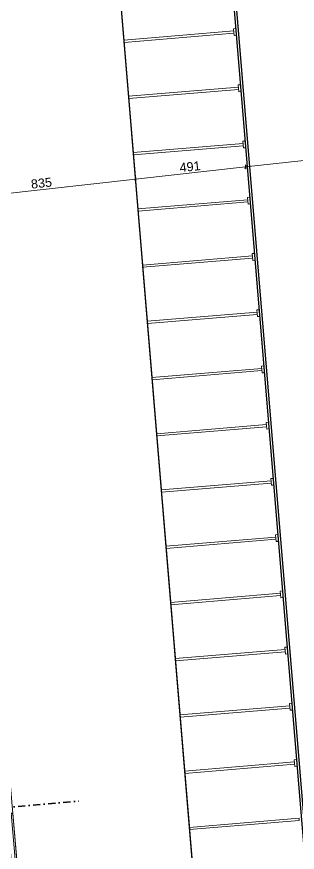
# Model space of a CAD drawing. Header units: millimetres. Extents: x -293269 to 249652, y -282216 to 177033.
# Drawn here: x -3674 to 8761, y -48923 to -11902 of the extents above; entities that cross this region are included whole.
import ezdxf

# ---------------------------------------------------------------- set-up
doc = ezdxf.new("R2010")
doc.units = ezdxf.units.MM
doc.header["$MEASUREMENT"] = 0
doc.linetypes.add('Dot & Dashed', pattern=[670.277762, 317.5, -176.388889, 0, -176.388874])
for name, color, linetype, lineweight, true_color in [('New_Archicad Windows_Pen_No__103', 7, 'Continuous', 13, 0xffcc99), ('New_Archicad Windows_Pen_No__82', 7, 'Continuous', 20, 0xaaaaaa), ('New_Dimensioning - General_Pen_No__161', 7, 'Continuous', 13, 0x6a6a6a), ('New_Structural - Bearing_Pen_No__184', 7, 'Continuous', 0, 0xe8e8e8)]:
    doc.layers.add(name, color=color, linetype=linetype, lineweight=lineweight, true_color=true_color)
doc.layers.add('New_Dimensioning - General', color=7, linetype='Continuous')
doc.layers.add('New_Structural - Bearing', color=7, linetype='Continuous')
for name, color, linetype, lineweight in [('New_Dimensioning - General_Pen_No__1', 7, 'Continuous', 13), ('New_Dimensioning - General_Pen_No__142', 8, 'Continuous', 13), ('New_Drawing & Figure_Pen_No__26', 5, 'Continuous', 35), ('New_Drawing & Figure_Pen_No__46', 5, 'Continuous', 25), ('New_Structural - Bearing_Pen_No__1', 7, 'Continuous', 13), ('New_Structural - Bearing_Pen_No__101', 252, 'Continuous', 13)]:
    doc.layers.add(name, color=color, linetype=linetype, lineweight=lineweight)
doc.styles.add('GENERATED_STYLE_1', font='arial.ttf')
doc.dimstyles.new('GENERATED_STYLE__1', dxfattribs={"dimtxt": 400, "dimasz": 95, "dimexe": 0.18, "dimexo": 100000, "dimgap": 0, "dimtad": 1, "dimdec": 0, "dimlfac": 0.1, "dimzin": 0, "dimdsep": 46, "dimtxsty": 'GENERATED_STYLE_1', "dimblk": 'ARROWHEAD_2', "dimblk1": 'ARROWHEAD_2', "dimblk2": 'ARROWHEAD_2', "dimcen": 0.09, "dimclrd": 256, "dimclre": 256, "dimclrt": 7, "dimadec": 0, "dimazin": 0, "dimtfac": 1, "dimtdec": 4, "dimtmove": 0, "dimatfit": 3, "dimfxl": 0, "dimtolj": 1, "dimtzin": 0, "dimarcsym": 0})
pattern_1 = [(45, (0, 0), (-176.777, 176.777), []), (45, (-35.36, 35.36), (-176.777, 176.777), []), (45, (-70.7, 70.7), (-176.777, 176.777), [])]

# ---------------------------------------------------------------- blocks, each defined once
blk = doc.blocks.new('Slab_35', base_point=(-22076, 78576))
at = {"layer": 'New_Structural - Bearing_Pen_No__184', "color": 254, "linetype": 'Continuous', "lineweight": 0, "true_color": 0xe8e8e8, "flags": 128}
blk.add_lwpolyline([(-22076, 78576), (-46304, 74555), (-45595, 72138), (-25760, 75431), (-17612, 45683), (-7877, 10142), (-11542, 9138), (-8829, -768), (-6017, -26230), (-4312, -41660), (379, -96771), (-19549, -98468), (-19555, -98392), (-19753, -98424), (-19722, -98794), (405, -97073), (412, -97157), (8023, -96506), (0, 0), (-2953, 11491), (-19643, 76446), (-19812, 77101, 0.388951)], format="xyb", close=True, dxfattribs=at)
blk = doc.blocks.new('Slab_68', base_point=(3983, -47917))
at = {"layer": 'New_Structural - Bearing_Pen_No__1', "color": 7, "linetype": 'Continuous', "lineweight": 13, "flags": 128}
blk.add_lwpolyline([(3983, -47917), (8849, -47513), (8841, -47413), (3975, -47818)], close=True, dxfattribs=at)
blk = doc.blocks.new('Slab_70', base_point=(3776, -45426))
at = {"layer": 'New_Structural - Bearing_Pen_No__1', "color": 7, "linetype": 'Continuous', "lineweight": 13, "flags": 128}
blk.add_lwpolyline([(3776, -45426), (8642, -45021), (8634, -44922), (3768, -45326)], close=True, dxfattribs=at)
blk = doc.blocks.new('Slab_71', base_point=(8625, -44822))
at = {"layer": 'New_Structural - Bearing_Pen_No__1', "color": 7, "linetype": 'Continuous', "lineweight": 13, "flags": 128}
blk.add_lwpolyline([(8625, -44822), (8650, -45121), (8750, -45113), (8725, -44814)], close=True, dxfattribs=at)
blk = doc.blocks.new('Slab_72', base_point=(3569, -42934))
at = {"layer": 'New_Structural - Bearing_Pen_No__1', "color": 7, "linetype": 'Continuous', "lineweight": 13, "flags": 128}
blk.add_lwpolyline([(3569, -42934), (8435, -42530), (8427, -42430), (3561, -42835)], close=True, dxfattribs=at)
blk = doc.blocks.new('Slab_73', base_point=(8418, -42331))
at = {"layer": 'New_Structural - Bearing_Pen_No__1', "color": 7, "linetype": 'Continuous', "lineweight": 13, "flags": 128}
blk.add_lwpolyline([(8418, -42331), (8443, -42630), (8543, -42621), (8518, -42322)], close=True, dxfattribs=at)
blk = doc.blocks.new('Slab_74', base_point=(3362, -40443))
at = {"layer": 'New_Structural - Bearing_Pen_No__1', "color": 7, "linetype": 'Continuous', "lineweight": 13, "flags": 128}
blk.add_lwpolyline([(3362, -40443), (8228, -40039), (8219, -39939), (3354, -40343)], close=True, dxfattribs=at)
blk = doc.blocks.new('Slab_75', base_point=(8211, -39839))
at = {"layer": 'New_Structural - Bearing_Pen_No__1', "color": 7, "linetype": 'Continuous', "lineweight": 13, "flags": 128}
blk.add_lwpolyline([(8211, -39839), (8236, -40138), (8336, -40130), (8311, -39831)], close=True, dxfattribs=at)
blk = doc.blocks.new('Slab_76', base_point=(3156, -37952))
at = {"layer": 'New_Structural - Bearing_Pen_No__1', "color": 7, "linetype": 'Continuous', "lineweight": 13, "flags": 128}
blk.add_lwpolyline([(3156, -37952), (8022, -37547), (8013, -37447), (3148, -37852)], close=True, dxfattribs=at)
blk = doc.blocks.new('Slab_77', base_point=(8005, -37348))
at = {"layer": 'New_Structural - Bearing_Pen_No__1', "color": 7, "linetype": 'Continuous', "lineweight": 13, "flags": 128}
blk.add_lwpolyline([(8005, -37348), (8030, -37647), (8130, -37638), (8105, -37339)], close=True, dxfattribs=at)
blk = doc.blocks.new('Slab_78', base_point=(2949, -35460))
at = {"layer": 'New_Structural - Bearing_Pen_No__1', "color": 7, "linetype": 'Continuous', "lineweight": 13, "flags": 128}
blk.add_lwpolyline([(2949, -35460), (7814, -35056), (7806, -34956), (2940, -35360)], close=True, dxfattribs=at)
blk = doc.blocks.new('Slab_79', base_point=(7798, -34856))
at = {"layer": 'New_Structural - Bearing_Pen_No__1', "color": 7, "linetype": 'Continuous', "lineweight": 13, "flags": 128}
blk.add_lwpolyline([(7798, -34856), (7823, -35155), (7922, -35147), (7898, -34848)], close=True, dxfattribs=at)
blk = doc.blocks.new('Slab_80', base_point=(2742, -32969))
at = {"layer": 'New_Structural - Bearing_Pen_No__1', "color": 7, "linetype": 'Continuous', "lineweight": 13, "flags": 128}
blk.add_lwpolyline([(2742, -32969), (7607, -32564), (7599, -32465), (2733, -32869)], close=True, dxfattribs=at)
blk = doc.blocks.new('Slab_81', base_point=(7591, -32365))
at = {"layer": 'New_Structural - Bearing_Pen_No__1', "color": 7, "linetype": 'Continuous', "lineweight": 13, "flags": 128}
blk.add_lwpolyline([(7591, -32365), (7616, -32664), (7715, -32656), (7690, -32357)], close=True, dxfattribs=at)
blk = doc.blocks.new('Slab_82', base_point=(2535, -30477))
at = {"layer": 'New_Structural - Bearing_Pen_No__1', "color": 7, "linetype": 'Continuous', "lineweight": 13, "flags": 128}
blk.add_lwpolyline([(2535, -30477), (7400, -30073), (7392, -29973), (2526, -30378)], close=True, dxfattribs=at)
blk = doc.blocks.new('Slab_83', base_point=(7384, -29873))
at = {"layer": 'New_Structural - Bearing_Pen_No__1', "color": 7, "linetype": 'Continuous', "lineweight": 13, "flags": 128}
blk.add_lwpolyline([(7384, -29873), (7409, -30172), (7508, -30164), (7483, -29865)], close=True, dxfattribs=at)
blk = doc.blocks.new('Slab_84', base_point=(2327, -27986))
at = {"layer": 'New_Structural - Bearing_Pen_No__1', "color": 7, "linetype": 'Continuous', "lineweight": 13, "flags": 128}
blk.add_lwpolyline([(2327, -27986), (7192, -27581), (7184, -27482), (2318, -27886)], close=True, dxfattribs=at)
blk = doc.blocks.new('Slab_85', base_point=(7176, -27382))
at = {"layer": 'New_Structural - Bearing_Pen_No__1', "color": 7, "linetype": 'Continuous', "lineweight": 13, "flags": 128}
blk.add_lwpolyline([(7176, -27382), (7200, -27681), (7300, -27673), (7275, -27374)], close=True, dxfattribs=at)
blk = doc.blocks.new('Slab_86', base_point=(2119, -25495))
at = {"layer": 'New_Structural - Bearing_Pen_No__1', "color": 7, "linetype": 'Continuous', "lineweight": 13, "flags": 128}
blk.add_lwpolyline([(2119, -25495), (6985, -25090), (6977, -24990), (2111, -25395)], close=True, dxfattribs=at)
blk = doc.blocks.new('Slab_87', base_point=(6969, -24891))
at = {"layer": 'New_Structural - Bearing_Pen_No__1', "color": 7, "linetype": 'Continuous', "lineweight": 13, "flags": 128}
blk.add_lwpolyline([(6969, -24891), (6993, -25190), (7093, -25181), (7068, -24882)], close=True, dxfattribs=at)
blk = doc.blocks.new('Slab_88', base_point=(1912, -23003))
at = {"layer": 'New_Structural - Bearing_Pen_No__1', "color": 7, "linetype": 'Continuous', "lineweight": 13, "flags": 128}
blk.add_lwpolyline([(1912, -23003), (6778, -22599), (6770, -22499), (1904, -22904)], close=True, dxfattribs=at)
blk = doc.blocks.new('Slab_89', base_point=(6761, -22399))
at = {"layer": 'New_Structural - Bearing_Pen_No__1', "color": 7, "linetype": 'Continuous', "lineweight": 13, "flags": 128}
blk.add_lwpolyline([(6761, -22399), (6786, -22698), (6886, -22690), (6861, -22391)], close=True, dxfattribs=at)
blk = doc.blocks.new('Slab_90', base_point=(1705, -20512))
at = {"layer": 'New_Structural - Bearing_Pen_No__1', "color": 7, "linetype": 'Continuous', "lineweight": 13, "flags": 128}
blk.add_lwpolyline([(1705, -20512), (6571, -20107), (6563, -20008), (1697, -20412)], close=True, dxfattribs=at)
blk = doc.blocks.new('Slab_91', base_point=(6554, -19908))
at = {"layer": 'New_Structural - Bearing_Pen_No__1', "color": 7, "linetype": 'Continuous', "lineweight": 13, "flags": 128}
blk.add_lwpolyline([(6554, -19908), (6579, -20207), (6679, -20199), (6654, -19900)], close=True, dxfattribs=at)
blk = doc.blocks.new('Slab_92', base_point=(1499, -18020))
at = {"layer": 'New_Structural - Bearing_Pen_No__1', "color": 7, "linetype": 'Continuous', "lineweight": 13, "flags": 128}
blk.add_lwpolyline([(1499, -18020), (6365, -17616), (6356, -17516), (1491, -17921)], close=True, dxfattribs=at)
blk = doc.blocks.new('Slab_93', base_point=(6348, -17416))
at = {"layer": 'New_Structural - Bearing_Pen_No__1', "color": 7, "linetype": 'Continuous', "lineweight": 13, "flags": 128}
blk.add_lwpolyline([(6348, -17416), (6373, -17715), (6473, -17707), (6448, -17408)], close=True, dxfattribs=at)
blk = doc.blocks.new('Slab_94', base_point=(1292, -15529))
at = {"layer": 'New_Structural - Bearing_Pen_No__1', "color": 7, "linetype": 'Continuous', "lineweight": 13, "flags": 128}
blk.add_lwpolyline([(1292, -15529), (6158, -15124), (6149, -15025), (1284, -15429)], close=True, dxfattribs=at)
blk = doc.blocks.new('Slab_95', base_point=(6141, -14925))
at = {"layer": 'New_Structural - Bearing_Pen_No__1', "color": 7, "linetype": 'Continuous', "lineweight": 13, "flags": 128}
blk.add_lwpolyline([(6141, -14925), (6166, -15224), (6265, -15216), (6241, -14917)], close=True, dxfattribs=at)
blk = doc.blocks.new('Slab_96', base_point=(1085, -13037))
at = {"layer": 'New_Structural - Bearing_Pen_No__1', "color": 7, "linetype": 'Continuous', "lineweight": 13, "flags": 128}
blk.add_lwpolyline([(1085, -13037), (5950, -12633), (5942, -12533), (1076, -12938)], close=True, dxfattribs=at)
blk = doc.blocks.new('Slab_97', base_point=(5934, -12434))
at = {"layer": 'New_Structural - Bearing_Pen_No__1', "color": 7, "linetype": 'Continuous', "lineweight": 13, "flags": 128}
blk.add_lwpolyline([(5934, -12434), (5959, -12733), (6058, -12724), (6034, -12425)], close=True, dxfattribs=at)
blk = doc.blocks.new('Slab_843', base_point=(-173255, -111975))
at = {"layer": 'New_Structural - Bearing_Pen_No__101', "color": 252, "linetype": 'Continuous', "lineweight": 13, "flags": 128}
blk.add_lwpolyline([(-50012, 75460), (-30446, 3960), (-27167, 4858), (-45595, 72138), (-46411, 74922, -0.450065), (-45615, 76190), (-42092, 76774, -0.379249), (-40968, 76069), (-40792, 75470), (-29579, 77331), (-29687, 77698, -0.450065), (-28891, 78966), (-20642, 80335), (-16614, 81004, -0.388951), (-15482, 80266), (-14711, 77265), (-14412, 76103), (-14509, 76078), (-14484, 75981), (-19212, 74766), (0, 0), (7293, -87730)], format="xyb", dxfattribs=at)
blk = doc.blocks.new('Storefront Window with Transom 2 27_18')
at = {"layer": 'New_Archicad Windows_Pen_No__103', "linetype": 'Continuous', "lineweight": 13, "true_color": 0xffcc99}
h = blk.add_hatch(dxfattribs=at)
h.set_pattern_fill('Aluminium', color=31, style=0, pattern_type=2)
h.set_pattern_definition(pattern_1)
h.paths.add_polyline_path([(-2810, 0), (-2810, -80), (-2770, -80), (-2770, 0)])
h = blk.add_hatch(dxfattribs=at)
h.set_pattern_fill('Aluminium', color=31, style=0, pattern_type=2)
h.set_pattern_definition(pattern_1)
h.paths.add_polyline_path([(2770, 0), (2770, -80), (2810, -80), (2810, 0)])
at = {"layer": 'New_Archicad Windows_Pen_No__82', "color": 253, "linetype": 'Continuous', "lineweight": 20, "true_color": 0xaaaaaa}
for p, q in [((-2810, 170), (2810, 170)), ((-2810, 0), (-2810, 170)), ((-2810, 0), (2810, 0)), ((-2810, 0), (-2810, -80)), ((-2770, 0), (-2810, 0)), ((-2810, -80), (-2810, 0)), ((-2810, -80), (-2810, 0)), ((-2770, -80), (-2770, 0)), ((2770, 0), (2770, -80)), ((2810, 0), (2770, 0)), ((2810, 0), (2810, 170)), ((2810, -80), (2810, 0)), ((2810, -80), (2810, 0)), ((2810, -80), (2810, 0)), ((-2810, -80), (2810, -80)), ((-2810, -80), (2810, -80)), ((-2810, -80), (-2770, -80)), ((2770, -80), (2810, -80))]:
    blk.add_line(p, q, dxfattribs=at)
blk = doc.blocks.new('Wall_24', base_point=(-3863, -46936))
at = {"layer": 'New_Archicad Windows_Pen_No__82', "color": 253, "linetype": 'Continuous', "lineweight": 20, "true_color": 0xaaaaaa, "xscale": -0.9999999999999999, "zscale": 1000, "rotation": 94.86598670525957}
blk.add_blockref('Storefront Window with Transom 2 27_18', (-3683, -49992), dxfattribs=at)
blk = doc.blocks.new('*D1123')
at = {"layer": 'New_Dimensioning - General_Pen_No__142', "color": 8, "linetype": 'Continuous', "lineweight": 13}
for p, q in [((-10275, -47702), (-10144, -47763)), ((-9793, -53301), (-9663, -53362))]:
    blk.add_line(p, q, dxfattribs=at)
at = {"layer": 'New_Dimensioning - General_Pen_No__161', "color": 251, "linetype": 'Continuous', "lineweight": 13, "true_color": 0x6a6a6a}
for p, q in [((-10116, -47724), (-10303, -47740)), ((-10209, -47732), (-10231, -47483)), ((-9728, -53332), (-10209, -47732)), ((-9635, -53324), (-9821, -53340)), ((-9717, -53455), (-9728, -53332))]:
    blk.add_line(p, q, dxfattribs=at)
at = {"layer": 'New_Dimensioning - General_Pen_No__1', "color": 7, "lineweight": 13, "char_height": 400, "attachment_point": 7, "rotation": 94.9118, "style": 'GENERATED_STYLE_1'}
for s, insert in [('\\A1;{\\pql;\\fArial|b0|i0|c0|p0;\\W1.000000;25}', (-10234, -48383)), ('\\A1;{\\pql;\\fArial|b0|i0|c0|p0;\\W1.000000;562}', (-10009, -50995))]:
    blk.add_mtext(s, dxfattribs=dict(at, insert=insert))
blk = doc.blocks.new('ARROWHEAD_2')
at = {"color": 0, "linetype": 'Continuous', "lineweight": 0}
for p, q in [((0, 0), (-1, 0)), ((-0.38, -0.66), (0.38, 0.66))]:
    blk.add_line(p, q, dxfattribs=at)
blk = doc.blocks.new('*D1218')
at = {"layer": 'New_Dimensioning - General_Pen_No__142', "color": 8, "linetype": 'Continuous', "lineweight": 13}
for p, q in [((16873, -17474), (16931, -17342)), ((12797, -17924), (12855, -17792))]:
    blk.add_line(p, q, dxfattribs=at)
at = {"layer": 'New_Dimensioning - General_Pen_No__161', "color": 251, "linetype": 'Continuous', "lineweight": 13, "true_color": 0x6a6a6a}
for p, q in [((16891, -17315), (16912, -17501)), ((12815, -17765), (12836, -17951)), ((16902, -17408), (12826, -17858)), ((16962, -17401), (16902, -17408)), ((12826, -17858), (6469, -18560))]:
    blk.add_line(p, q, dxfattribs=at)
at = {"layer": 'New_Dimensioning - General_Pen_No__1', "color": 7, "lineweight": 13, "insert": (14400, -17604), "char_height": 400, "attachment_point": 7, "rotation": 6.3026, "style": 'GENERATED_STYLE_1'}
blk.add_mtext('\\A1;{\\pql;\\fArial|b0|i0|c0|p0;\\W1.000000;410}', dxfattribs=at)
blk = doc.blocks.new('*D1219')
at = {"layer": 'New_Dimensioning - General_Pen_No__142', "color": 8, "linetype": 'Continuous', "lineweight": 13}
for p, q in [((12797, -17924), (12855, -17792)), ((6440, -18626), (6498, -18494))]:
    blk.add_line(p, q, dxfattribs=at)
at = {"layer": 'New_Dimensioning - General_Pen_No__161', "color": 251, "linetype": 'Continuous', "lineweight": 13, "true_color": 0x6a6a6a}
for p, q in [((12815, -17765), (12836, -17951)), ((12826, -17858), (6469, -18560)), ((6459, -18467), (6479, -18653)), ((6469, -18560), (1592, -19099))]:
    blk.add_line(p, q, dxfattribs=at)
at = {"layer": 'New_Dimensioning - General_Pen_No__1', "color": 7, "lineweight": 13, "insert": (9184, -18180), "char_height": 400, "attachment_point": 7, "rotation": 6.3026, "style": 'GENERATED_STYLE_1'}
blk.add_mtext('\\A1;{\\pql;\\fArial|b0|i0|c0|p0;\\W1.000000;640}', dxfattribs=at)
blk = doc.blocks.new('*D1220')
at = {"layer": 'New_Dimensioning - General_Pen_No__142', "color": 8, "linetype": 'Continuous', "lineweight": 13}
for p, q in [((6440, -18626), (6498, -18494)), ((1563, -19165), (1621, -19033))]:
    blk.add_line(p, q, dxfattribs=at)
at = {"layer": 'New_Dimensioning - General_Pen_No__161', "color": 251, "linetype": 'Continuous', "lineweight": 13, "true_color": 0x6a6a6a}
for p, q in [((6469, -18560), (1592, -19099)), ((1592, -19099), (-6703, -20015)), ((1582, -19006), (1603, -19192))]:
    blk.add_line(p, q, dxfattribs=at)
at = {"layer": 'New_Dimensioning - General_Pen_No__1', "color": 7, "lineweight": 13, "insert": (3567, -18800), "char_height": 400, "attachment_point": 7, "rotation": 6.3026, "style": 'GENERATED_STYLE_1'}
blk.add_mtext('\\A1;{\\pql;\\fArial|b0|i0|c0|p0;\\W1.000000;491}', dxfattribs=at)
blk = doc.blocks.new('*D1221')
at = {"layer": 'New_Dimensioning - General_Pen_No__142', "color": 8, "linetype": 'Continuous', "lineweight": 13}
for p, q in [((1563, -19165), (1621, -19033)), ((-6732, -20081), (-6674, -19949))]:
    blk.add_line(p, q, dxfattribs=at)
at = {"layer": 'New_Dimensioning - General_Pen_No__161', "color": 251, "linetype": 'Continuous', "lineweight": 13, "true_color": 0x6a6a6a}
blk.add_line((1592, -19099), (-6703, -20015), dxfattribs=at)
at = {"layer": 'New_Dimensioning - General_Pen_No__1', "color": 7, "lineweight": 13, "char_height": 400, "attachment_point": 7, "rotation": 6.3026, "style": 'GENERATED_STYLE_1'}
for s, insert in [('\\A1;{\\pql;\\fArial|b0|i0|c0|p0;\\W1.000000;835}', (-3019, -19528)), ('\\A1;{\\pql;\\fArial|b0|i0|c0|p0;\\W1.000000;25}', (-6676, -19931))]:
    blk.add_mtext(s, dxfattribs=dict(at, insert=insert))
blk = doc.blocks.new('*D1222')
at = {"layer": 'New_Dimensioning - General_Pen_No__142', "color": 8, "linetype": 'Continuous', "lineweight": 13}
for p, q in [((-6981, -20108), (-6923, -19976)), ((-6732, -20081), (-6674, -19949))]:
    blk.add_line(p, q, dxfattribs=at)
at = {"layer": 'New_Dimensioning - General_Pen_No__161', "color": 251, "linetype": 'Continuous', "lineweight": 13, "true_color": 0x6a6a6a}
for p, q in [((1592, -19099), (-6703, -20015)), ((-6713, -19922), (-6693, -20108)), ((-6703, -20015), (-6952, -20042))]:
    blk.add_line(p, q, dxfattribs=at)

msp = doc.modelspace()

# ---------------------------------------------------------------- linework, layer by layer
at = {"layer": 'New_Drawing & Figure_Pen_No__26', "color": 5, "linetype": 'Dot & Dashed', "lineweight": 35, "flags": 128}
msp.add_lwpolyline([(-24987.4, -48726), (-15930.9, -47947.7), (-913.9, -46657.2)], dxfattribs=at)
at = {"layer": 'New_Drawing & Figure_Pen_No__46', "color": 5, "linetype": 'Continuous', "lineweight": 25, "flags": 128}
for points in [[(-21412.9, 103348.1), (4932.5, 818.8), (12609.6, -91529.9)], [(-21313.3, 103356.7), (5032.1, 827.3), (12709.2, -91521.3)], [(-26345.4, 102529.3), (0, 0), (7998.9, -96219.7)]]:
    msp.add_lwpolyline(points, dxfattribs=at)

# ---------------------------------------------------------------- block references
at = {"layer": 'New_Structural - Bearing', "color": 252, "linetype": 'Continuous', "lineweight": 13}
msp.add_blockref('Slab_843', (-173254.8, -111975.2), dxfattribs=at)
at = {"layer": 'New_Structural - Bearing', "color": 254, "linetype": 'Continuous', "lineweight": 0, "true_color": 0xe8e8e8}
msp.add_blockref('Slab_35', (-22076.1, 78576.5), dxfattribs=at)
at = {"layer": 'New_Structural - Bearing', "color": 7, "linetype": 'Continuous', "lineweight": 13}
for name, p in [('Slab_96', (1084.7, -13037.5)), ('Slab_97', (5933.9, -12433.7)), ('Slab_94', (1291.8, -15528.9)), ('Slab_95', (6141, -14925.1)), ('Slab_92', (1499, -18020.3)), ('Slab_93', (6348.1, -17416.5)), ('Slab_91', (6554.3, -19908)), ('Slab_90', (1705.2, -20511.8)), ('Slab_88', (1912.3, -23003.2)), ('Slab_89', (6761.4, -22399.4)), ('Slab_86', (2119.4, -25494.6)), ('Slab_87', (6968.5, -24890.8)), ('Slab_85', (7175.6, -27382.2)), ('Slab_84', (2326.5, -27986)), ('Slab_82', (2534.5, -30477.3)), ('Slab_83', (7383.6, -29873.5)), ('Slab_80', (2741.6, -32968.7)), ('Slab_81', (7590.8, -32364.9)), ('Slab_78', (2948.8, -35460.1)), ('Slab_79', (7797.9, -34856.3)), ('Slab_77', (8005, -37347.7)), ('Slab_76', (3155.9, -37951.5)), ('Slab_74', (3362.1, -40443)), ('Slab_75', (8211.2, -39839.2)), ('Slab_72', (3569.2, -42934.4)), ('Slab_73', (8418.3, -42330.6)), ('Slab_70', (3776.3, -45425.8)), ('Slab_71', (8625.4, -44822)), ('Slab_68', (3983.4, -47917.2))]:
    msp.add_blockref(name, p, dxfattribs=at)
at = {"layer": 'New_Structural - Bearing', "color": 8, "lineweight": 35}
msp.add_blockref('Wall_24', (-3863.3, -46935.7), dxfattribs=at)

# ---------------------------------------------------------------- dimensions: what is measured, and where the dimension line sits
at = {"layer": 'New_Dimensioning - General', "color": 251, "linetype": 'Continuous', "lineweight": 13, "true_color": 0x6a6a6a}
for base, p1, p2, angle, picture, middle, turn in [((-6951.6, -20042.4), (-6821.9, -18939.2), (-7326.8, -16645.8), 186.3026, '*D1222', (-6395.4, -19699.3), 6.3026), ((6469, -18560.1), (12718.4, -16886.5), (6364.6, -17615.8), 186.3026, '*D1219', (9615.6, -17930.9), 6.3026), ((12825.7, -17858.1), (16828.5, -16745.1), (12718.4, -16886.5), 186.3026, '*D1218', (14831.9, -17354.8), 6.3026), ((1592.2, -19098.8), (6364.6, -17615.8), (1574, -18933.6), 186.3026, '*D1220', (3998.8, -18551.3), 6.3026), ((-6703.1, -20015), (1574, -18933.6), (-6821.9, -18939.2), 186.3026, '*D1221', (-2587.2, -19278.7), 6.3026), ((-10209.3, -47732.2), (-3365.4, -52784.8), (-3842.1, -47185), 94.91179, '*D1123', (-10247.6, -50556.9), 94.91179)]:
    dim = msp.add_linear_dim(base=base, p1=p1, p2=p2, angle=angle, dimstyle='GENERATED_STYLE__1', dxfattribs=at)
    dim.commit()
    dim.dimension.update_dxf_attribs({"geometry": picture, "text_midpoint": middle, "dimtype": 160, "text_rotation": turn})

doc.saveas('drawing.dxf')
